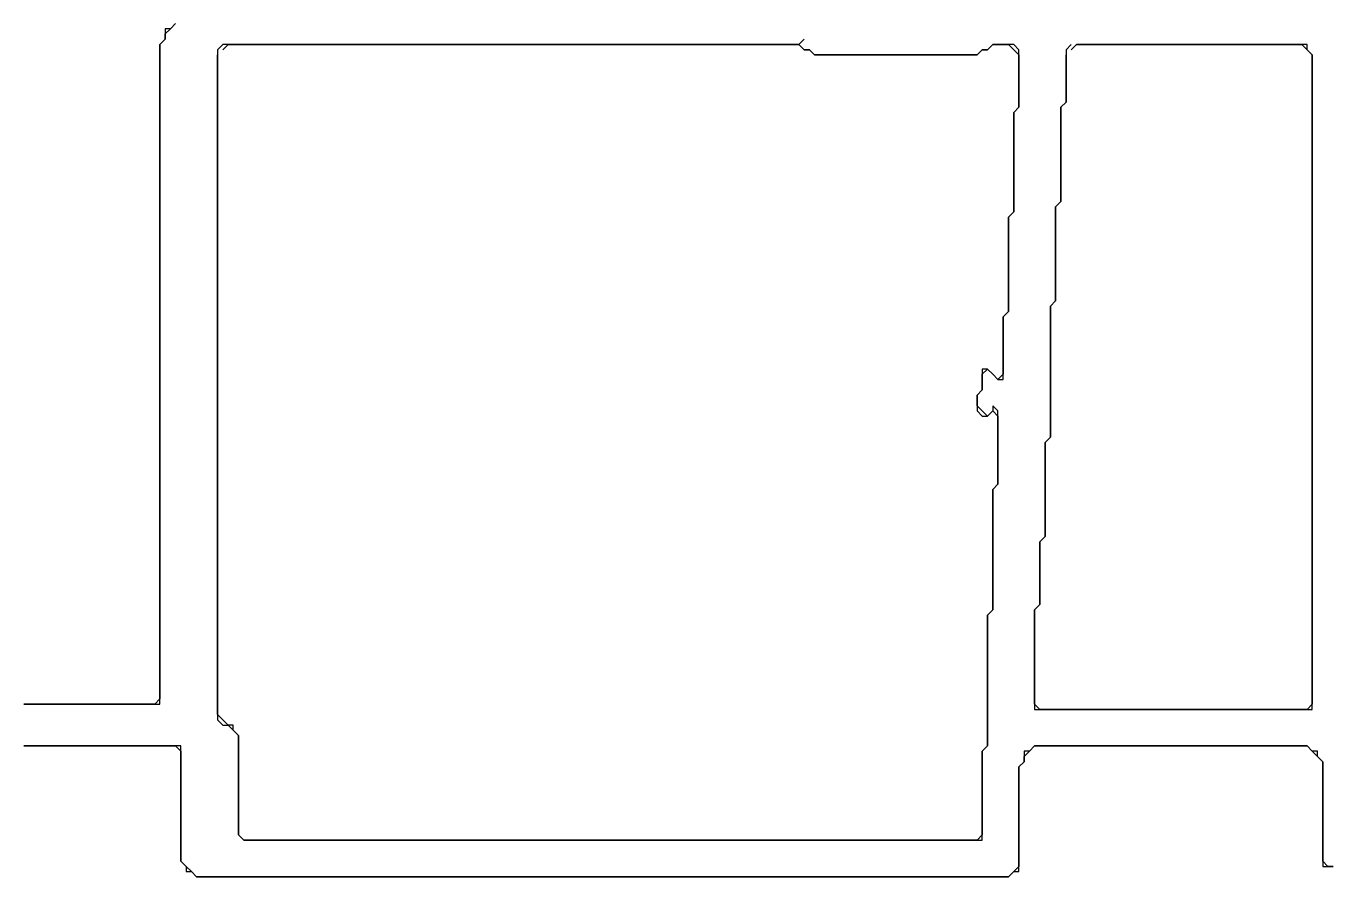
# Model space of a CAD drawing. Header units: metres. Extents: x 39 to 1548, y -1178 to -105.
# Drawn here: x 1075.5 to 1324.9, y -943 to -780.5 of the extents above; entities that cross this region are included whole.
import ezdxf

# ---------------------------------------------------------------- set-up
doc = ezdxf.new("R2010")
doc.units = ezdxf.units.M

msp = doc.modelspace()

# ---------------------------------------------------------------- linework, layer by layer
for points in [[(1104, -780), (1103, -781), (1102, -781), (1102, -782), (1102, -783), (1101, -784), (1101, -785), (1101, -786), (1101, -787), (1101, -788), (1101, -789), (1101, -790), (1101, -791), (1101, -792), (1101, -793), (1101, -794), (1101, -795), (1101, -796), (1101, -797), (1101, -798), (1101, -799), (1101, -800), (1101, -801), (1101, -802), (1101, -803), (1101, -804), (1101, -805), (1101, -806), (1101, -807), (1101, -808), (1101, -809), (1101, -810), (1101, -811), (1101, -812), (1101, -813), (1101, -814), (1101, -815), (1101, -816), (1101, -817), (1101, -818), (1101, -819), (1101, -820), (1101, -821), (1101, -822), (1101, -823), (1101, -824), (1101, -825), (1101, -826), (1101, -827), (1101, -828), (1101, -829), (1101, -830), (1101, -831), (1101, -832), (1101, -833), (1101, -834), (1101, -835), (1101, -836), (1101, -837), (1101, -838), (1101, -839), (1101, -840), (1101, -841), (1101, -842), (1101, -843), (1101, -844), (1101, -845), (1101, -846), (1101, -847), (1101, -848), (1101, -849), (1101, -850), (1101, -851), (1101, -852), (1101, -853), (1101, -854), (1101, -855), (1101, -856), (1101, -857), (1101, -858), (1101, -859), (1101, -860), (1101, -861), (1101, -862), (1101, -863), (1101, -864), (1101, -865), (1101, -866), (1101, -867), (1101, -868), (1101, -869), (1101, -870), (1101, -871), (1101, -872), (1101, -873), (1101, -874), (1101, -875), (1101, -876), (1101, -877), (1101, -878), (1101, -879), (1101, -880), (1101, -881), (1101, -882), (1101, -883), (1101, -884), (1101, -885), (1101, -886), (1101, -887), (1101, -888), (1101, -889), (1101, -890), (1101, -891), (1101, -892), (1101, -893), (1101, -894), (1101, -895), (1101, -896), (1101, -897), (1101, -898), (1101, -899), (1101, -900), (1101, -901), (1101, -902), (1101, -903), (1101, -904), (1101, -905), (1101, -906), (1101, -907), (1101, -908), (1101, -909), (1100, -910), (1099, -910), (1098, -910), (1097, -910), (1096, -910), (1095, -910), (1094, -910), (1093, -910), (1092, -910), (1091, -910), (1090, -910), (1089, -910), (1088, -910), (1087, -910), (1086, -910), (1085, -910), (1084, -910), (1083, -910), (1082, -910), (1081, -910), (1080, -910), (1079, -910), (1078, -910), (1077, -910), (1076, -910), (1075, -910)], [(1075, -910), (1076, -910), (1077, -910), (1078, -910), (1079, -910), (1080, -910), (1081, -910), (1082, -910), (1083, -910), (1084, -910), (1085, -910), (1086, -910), (1087, -910), (1088, -910), (1089, -910), (1090, -910), (1091, -910), (1092, -910), (1093, -910), (1094, -910), (1095, -910), (1096, -910), (1097, -910), (1098, -910), (1099, -910), (1100, -910), (1101, -910), (1101, -909), (1101, -908), (1101, -907), (1101, -906), (1101, -905), (1101, -904), (1101, -903), (1101, -902), (1101, -901), (1101, -900), (1101, -899), (1101, -898), (1101, -897), (1101, -896), (1101, -895), (1101, -894), (1101, -893), (1101, -892), (1101, -891), (1101, -890), (1101, -889), (1101, -888), (1101, -887), (1101, -886), (1101, -885), (1101, -884), (1101, -883), (1101, -882), (1101, -881), (1101, -880), (1101, -879), (1101, -878), (1101, -877), (1101, -876), (1101, -875), (1101, -874), (1101, -873), (1101, -872), (1101, -871), (1101, -870), (1101, -869), (1101, -868), (1101, -867), (1101, -866), (1101, -865), (1101, -864), (1101, -863), (1101, -862), (1101, -861), (1101, -860), (1101, -859), (1101, -858), (1101, -857), (1101, -856), (1101, -855), (1101, -854), (1101, -853), (1101, -852), (1101, -851), (1101, -850), (1101, -849), (1101, -848), (1101, -847), (1101, -846), (1101, -845), (1101, -844), (1101, -843), (1101, -842), (1101, -841), (1101, -840), (1101, -839), (1101, -838), (1101, -837), (1101, -836), (1101, -835), (1101, -834), (1101, -833), (1101, -832), (1101, -831), (1101, -830), (1101, -829), (1101, -828), (1101, -827), (1101, -826), (1101, -825), (1101, -824), (1101, -823), (1101, -822), (1101, -821), (1101, -820), (1101, -819), (1101, -818), (1101, -817), (1101, -816), (1101, -815), (1101, -814), (1101, -813), (1101, -812), (1101, -811), (1101, -810), (1101, -809), (1101, -808), (1101, -807), (1101, -806), (1101, -805), (1101, -804), (1101, -803), (1101, -802), (1101, -801), (1101, -800), (1101, -799), (1101, -798), (1101, -797), (1101, -796), (1101, -795), (1101, -794), (1101, -793), (1101, -792), (1101, -791), (1101, -790), (1101, -789), (1101, -788), (1101, -787), (1101, -786), (1101, -785), (1101, -784), (1102, -783), (1102, -782), (1103, -781), (1104, -780)], [(1224, -783), (1223, -784), (1222, -784), (1221, -784), (1220, -784), (1219, -784), (1218, -784), (1217, -784), (1216, -784), (1215, -784), (1214, -784), (1213, -784), (1212, -784), (1211, -784), (1210, -784), (1209, -784), (1208, -784), (1207, -784), (1206, -784), (1205, -784), (1204, -784), (1203, -784), (1202, -784), (1201, -784), (1200, -784), (1199, -784), (1198, -784), (1197, -784), (1196, -784), (1195, -784), (1194, -784), (1193, -784), (1192, -784), (1191, -784), (1190, -784), (1189, -784), (1188, -784), (1187, -784), (1186, -784), (1185, -784), (1184, -784), (1183, -784), (1182, -784), (1181, -784), (1180, -784), (1179, -784), (1178, -784), (1177, -784), (1176, -784), (1175, -784), (1174, -784), (1173, -784), (1172, -784), (1171, -784), (1170, -784), (1169, -784), (1168, -784), (1167, -784), (1166, -784), (1165, -784), (1164, -784), (1163, -784), (1162, -784), (1161, -784), (1160, -784), (1159, -784), (1158, -784), (1157, -784), (1156, -784), (1155, -784), (1154, -784), (1153, -784), (1152, -784), (1151, -784), (1150, -784), (1149, -784), (1148, -784), (1147, -784), (1146, -784), (1145, -784), (1144, -784), (1143, -784), (1142, -784), (1141, -784), (1140, -784), (1139, -784), (1138, -784), (1137, -784), (1136, -784), (1135, -784), (1134, -784), (1133, -784), (1132, -784), (1131, -784), (1130, -784), (1129, -784), (1128, -784), (1127, -784), (1126, -784), (1125, -784), (1124, -784), (1123, -784), (1122, -784), (1121, -784), (1120, -784), (1119, -784), (1118, -784), (1117, -784), (1116, -784), (1115, -784), (1114, -784), (1113, -784), (1112, -785), (1112, -786), (1112, -787), (1112, -788), (1112, -789), (1112, -790), (1112, -791), (1112, -792), (1112, -793), (1112, -794), (1112, -795), (1112, -796), (1112, -797), (1112, -798), (1112, -799), (1112, -800), (1112, -801), (1112, -802), (1112, -803), (1112, -804), (1112, -805), (1112, -806), (1112, -807), (1112, -808), (1112, -809), (1112, -810), (1112, -811), (1112, -812), (1112, -813), (1112, -814), (1112, -815), (1112, -816), (1112, -817), (1112, -818), (1112, -819), (1112, -820), (1112, -821), (1112, -822), (1112, -823), (1112, -824), (1112, -825), (1112, -826), (1112, -827), (1112, -828), (1112, -829), (1112, -830), (1112, -831), (1112, -832), (1112, -833), (1112, -834), (1112, -835), (1112, -836), (1112, -837), (1112, -838), (1112, -839), (1112, -840), (1112, -841), (1112, -842), (1112, -843), (1112, -844), (1112, -845), (1112, -846), (1112, -847), (1112, -848), (1112, -849), (1112, -850), (1112, -851), (1112, -852), (1112, -853), (1112, -854), (1112, -855), (1112, -856), (1112, -857), (1112, -858), (1112, -859), (1112, -860), (1112, -861), (1112, -862), (1112, -863), (1112, -864), (1112, -865), (1112, -866), (1112, -867), (1112, -868), (1112, -869), (1112, -870), (1112, -871), (1112, -872), (1112, -873), (1112, -874), (1112, -875), (1112, -876), (1112, -877), (1112, -878), (1112, -879), (1112, -880), (1112, -881), (1112, -882), (1112, -883), (1112, -884), (1112, -885), (1112, -886), (1112, -887), (1112, -888), (1112, -889), (1112, -890), (1112, -891), (1112, -892), (1112, -893), (1112, -894), (1112, -895), (1112, -896), (1112, -897), (1112, -898), (1112, -899), (1112, -900), (1112, -901), (1112, -902), (1112, -903), (1112, -904), (1112, -905), (1112, -906), (1112, -907), (1112, -908), (1112, -909), (1112, -910), (1112, -911), (1112, -912), (1112, -913), (1113, -914), (1114, -914), (1115, -915), (1116, -916), (1116, -917), (1116, -918), (1116, -919), (1116, -920), (1116, -921), (1116, -922), (1116, -923), (1116, -924), (1116, -925), (1116, -926), (1116, -927), (1116, -928), (1116, -929), (1116, -930), (1116, -931), (1116, -932), (1116, -933), (1116, -934), (1116, -935), (1117, -936), (1118, -936), (1119, -936), (1120, -936), (1121, -936), (1122, -936), (1123, -936), (1124, -936), (1125, -936), (1126, -936), (1127, -936), (1128, -936), (1129, -936), (1130, -936), (1131, -936), (1132, -936), (1133, -936), (1134, -936), (1135, -936), (1136, -936), (1137, -936), (1138, -936), (1139, -936), (1140, -936), (1141, -936), (1142, -936), (1143, -936), (1144, -936), (1145, -936), (1146, -936), (1147, -936), (1148, -936), (1149, -936), (1150, -936), (1151, -936), (1152, -936), (1153, -936), (1154, -936), (1155, -936), (1156, -936), (1157, -936), (1158, -936), (1159, -936), (1160, -936), (1161, -936), (1162, -936), (1163, -936), (1164, -936), (1165, -936), (1166, -936), (1167, -936), (1168, -936), (1169, -936), (1170, -936), (1171, -936), (1172, -936), (1173, -936), (1174, -936), (1175, -936), (1176, -936), (1177, -936), (1178, -936), (1179, -936), (1180, -936), (1181, -936), (1182, -936), (1183, -936), (1184, -936), (1185, -936), (1186, -936), (1187, -936), (1188, -936), (1189, -936), (1190, -936), (1191, -936), (1192, -936), (1193, -936), (1194, -936), (1195, -936), (1196, -936), (1197, -936), (1198, -936), (1199, -936), (1200, -936), (1201, -936), (1202, -936), (1203, -936), (1204, -936), (1205, -936), (1206, -936), (1207, -936), (1208, -936), (1209, -936), (1210, -936), (1211, -936), (1212, -936), (1213, -936), (1214, -936), (1215, -936), (1216, -936), (1217, -936), (1218, -936), (1219, -936), (1220, -936), (1221, -936), (1222, -936), (1223, -936), (1224, -936), (1225, -936), (1226, -936), (1227, -936), (1228, -936), (1229, -936), (1230, -936), (1231, -936), (1232, -936), (1233, -936), (1234, -936), (1235, -936), (1236, -936), (1237, -936), (1238, -936), (1239, -936), (1240, -936), (1241, -936), (1242, -936), (1243, -936), (1244, -936), (1245, -936), (1246, -936), (1247, -936), (1248, -936), (1249, -936), (1250, -936), (1251, -936), (1252, -936), (1253, -936), (1254, -936), (1255, -936), (1256, -936), (1257, -936), (1258, -936), (1258, -935), (1258, -934), (1258, -933), (1258, -932), (1258, -931), (1258, -930), (1258, -929), (1258, -928), (1258, -927), (1258, -926), (1258, -925), (1258, -924), (1258, -923), (1258, -922), (1258, -921), (1258, -920), (1258, -919), (1259, -918), (1259, -917), (1259, -916), (1259, -915), (1259, -914), (1259, -913), (1259, -912), (1259, -911), (1259, -910), (1259, -909), (1259, -908), (1259, -907), (1259, -906), (1259, -905), (1259, -904), (1259, -903), (1259, -902), (1259, -901), (1259, -900), (1259, -899), (1259, -898), (1259, -897), (1259, -896), (1259, -895), (1259, -894), (1259, -893), (1260, -892), (1260, -891), (1260, -890), (1260, -889), (1260, -888), (1260, -887), (1260, -886), (1260, -885), (1260, -884), (1260, -883), (1260, -882), (1260, -881), (1260, -880), (1260, -879), (1260, -878), (1260, -877), (1260, -876), (1260, -875), (1260, -874), (1260, -873), (1260, -872), (1260, -871), (1260, -870), (1260, -869), (1261, -868), (1261, -867), (1261, -866), (1261, -865), (1261, -864), (1261, -863), (1261, -862), (1261, -861), (1261, -860), (1261, -859), (1261, -858), (1261, -857), (1261, -856), (1261, -855), (1261, -854), (1260, -853), (1260, -854), (1259, -855), (1258, -854), (1257, -853), (1257, -852), (1257, -851), (1258, -850), (1258, -849), (1258, -848), (1258, -847), (1259, -846), (1260, -847), (1261, -848), (1262, -848), (1262, -847), (1262, -846), (1262, -845), (1262, -844), (1262, -843), (1262, -842), (1262, -841), (1262, -840), (1262, -839), (1262, -838), (1262, -837), (1262, -836), (1263, -835), (1263, -834), (1263, -833), (1263, -832), (1263, -831), (1263, -830), (1263, -829), (1263, -828), (1263, -827), (1263, -826), (1263, -825), (1263, -824), (1263, -823), (1263, -822), (1263, -821), (1263, -820), (1263, -819), (1263, -818), (1263, -817), (1264, -816), (1264, -815), (1264, -814), (1264, -813), (1264, -812), (1264, -811), (1264, -810), (1264, -809), (1264, -808), (1264, -807), (1264, -806), (1264, -805), (1264, -804), (1264, -803), (1264, -802), (1264, -801), (1264, -800), (1264, -799), (1264, -798), (1264, -797), (1265, -796), (1265, -795), (1265, -794), (1265, -793), (1265, -792), (1265, -791), (1265, -790), (1265, -789), (1265, -788), (1265, -787), (1265, -786), (1265, -785), (1264, -784), (1263, -784), (1262, -784), (1261, -784), (1260, -784), (1259, -785), (1258, -785), (1257, -786), (1256, -786), (1255, -786), (1254, -786), (1253, -786), (1252, -786), (1251, -786), (1250, -786), (1249, -786), (1248, -786), (1247, -786), (1246, -786), (1245, -786), (1244, -786), (1243, -786), (1242, -786), (1241, -786), (1240, -786), (1239, -786), (1238, -786), (1237, -786), (1236, -786), (1235, -786), (1234, -786), (1233, -786), (1232, -786), (1231, -786), (1230, -786), (1229, -786), (1228, -786), (1227, -786), (1226, -786), (1225, -785), (1224, -785), (1223, -784)], [(1113, -785), (1114, -784), (1115, -784), (1116, -784), (1117, -784), (1118, -784), (1119, -784), (1120, -784), (1121, -784), (1122, -784), (1123, -784), (1124, -784), (1125, -784), (1126, -784), (1127, -784), (1128, -784), (1129, -784), (1130, -784), (1131, -784), (1132, -784), (1133, -784), (1134, -784), (1135, -784), (1136, -784), (1137, -784), (1138, -784), (1139, -784), (1140, -784), (1141, -784), (1142, -784), (1143, -784), (1144, -784), (1145, -784), (1146, -784), (1147, -784), (1148, -784), (1149, -784), (1150, -784), (1151, -784), (1152, -784), (1153, -784), (1154, -784), (1155, -784), (1156, -784), (1157, -784), (1158, -784), (1159, -784), (1160, -784), (1161, -784), (1162, -784), (1163, -784), (1164, -784), (1165, -784), (1166, -784), (1167, -784), (1168, -784), (1169, -784), (1170, -784), (1171, -784), (1172, -784), (1173, -784), (1174, -784), (1175, -784), (1176, -784), (1177, -784), (1178, -784), (1179, -784), (1180, -784), (1181, -784), (1182, -784), (1183, -784), (1184, -784), (1185, -784), (1186, -784), (1187, -784), (1188, -784), (1189, -784), (1190, -784), (1191, -784), (1192, -784), (1193, -784), (1194, -784), (1195, -784), (1196, -784), (1197, -784), (1198, -784), (1199, -784), (1200, -784), (1201, -784), (1202, -784), (1203, -784), (1204, -784), (1205, -784), (1206, -784), (1207, -784), (1208, -784), (1209, -784), (1210, -784), (1211, -784), (1212, -784), (1213, -784), (1214, -784), (1215, -784), (1216, -784), (1217, -784), (1218, -784), (1219, -784), (1220, -784), (1221, -784), (1222, -784), (1223, -784), (1224, -785), (1225, -785), (1226, -786), (1227, -786), (1228, -786), (1229, -786), (1230, -786), (1231, -786), (1232, -786), (1233, -786), (1234, -786), (1235, -786), (1236, -786), (1237, -786), (1238, -786), (1239, -786), (1240, -786), (1241, -786), (1242, -786), (1243, -786), (1244, -786), (1245, -786), (1246, -786), (1247, -786), (1248, -786), (1249, -786), (1250, -786), (1251, -786), (1252, -786), (1253, -786), (1254, -786), (1255, -786), (1256, -786), (1257, -786), (1258, -785), (1259, -785), (1260, -784), (1261, -784), (1262, -784), (1263, -784), (1264, -785), (1265, -786), (1265, -787), (1265, -788), (1265, -789), (1265, -790), (1265, -791), (1265, -792), (1265, -793), (1265, -794), (1265, -795), (1265, -796), (1264, -797), (1264, -798), (1264, -799), (1264, -800), (1264, -801), (1264, -802), (1264, -803), (1264, -804), (1264, -805), (1264, -806), (1264, -807), (1264, -808), (1264, -809), (1264, -810), (1264, -811), (1264, -812), (1264, -813), (1264, -814), (1264, -815), (1264, -816), (1263, -817), (1263, -818), (1263, -819), (1263, -820), (1263, -821), (1263, -822), (1263, -823), (1263, -824), (1263, -825), (1263, -826), (1263, -827), (1263, -828), (1263, -829), (1263, -830), (1263, -831), (1263, -832), (1263, -833), (1263, -834), (1263, -835), (1262, -836), (1262, -837), (1262, -838), (1262, -839), (1262, -840), (1262, -841), (1262, -842), (1262, -843), (1262, -844), (1262, -845), (1262, -846), (1262, -847), (1261, -848), (1260, -847), (1259, -846), (1258, -846), (1258, -847), (1258, -848), (1258, -849), (1258, -850), (1257, -851), (1257, -852), (1257, -853), (1257, -854), (1258, -855), (1259, -855), (1260, -854), (1261, -855), (1261, -856), (1261, -857), (1261, -858), (1261, -859), (1261, -860), (1261, -861), (1261, -862), (1261, -863), (1261, -864), (1261, -865), (1261, -866), (1261, -867), (1261, -868), (1260, -869), (1260, -870), (1260, -871), (1260, -872), (1260, -873), (1260, -874), (1260, -875), (1260, -876), (1260, -877), (1260, -878), (1260, -879), (1260, -880), (1260, -881), (1260, -882), (1260, -883), (1260, -884), (1260, -885), (1260, -886), (1260, -887), (1260, -888), (1260, -889), (1260, -890), (1260, -891), (1260, -892), (1259, -893), (1259, -894), (1259, -895), (1259, -896), (1259, -897), (1259, -898), (1259, -899), (1259, -900), (1259, -901), (1259, -902), (1259, -903), (1259, -904), (1259, -905), (1259, -906), (1259, -907), (1259, -908), (1259, -909), (1259, -910), (1259, -911), (1259, -912), (1259, -913), (1259, -914), (1259, -915), (1259, -916), (1259, -917), (1259, -918), (1258, -919), (1258, -920), (1258, -921), (1258, -922), (1258, -923), (1258, -924), (1258, -925), (1258, -926), (1258, -927), (1258, -928), (1258, -929), (1258, -930), (1258, -931), (1258, -932), (1258, -933), (1258, -934), (1258, -935), (1257, -936), (1256, -936), (1255, -936), (1254, -936), (1253, -936), (1252, -936), (1251, -936), (1250, -936), (1249, -936), (1248, -936), (1247, -936), (1246, -936), (1245, -936), (1244, -936), (1243, -936), (1242, -936), (1241, -936), (1240, -936), (1239, -936), (1238, -936), (1237, -936), (1236, -936), (1235, -936), (1234, -936), (1233, -936), (1232, -936), (1231, -936), (1230, -936), (1229, -936), (1228, -936), (1227, -936), (1226, -936), (1225, -936), (1224, -936), (1223, -936), (1222, -936), (1221, -936), (1220, -936), (1219, -936), (1218, -936), (1217, -936), (1216, -936), (1215, -936), (1214, -936), (1213, -936), (1212, -936), (1211, -936), (1210, -936), (1209, -936), (1208, -936), (1207, -936), (1206, -936), (1205, -936), (1204, -936), (1203, -936), (1202, -936), (1201, -936), (1200, -936), (1199, -936), (1198, -936), (1197, -936), (1196, -936), (1195, -936), (1194, -936), (1193, -936), (1192, -936), (1191, -936), (1190, -936), (1189, -936), (1188, -936), (1187, -936), (1186, -936), (1185, -936), (1184, -936), (1183, -936), (1182, -936), (1181, -936), (1180, -936), (1179, -936), (1178, -936), (1177, -936), (1176, -936), (1175, -936), (1174, -936), (1173, -936), (1172, -936), (1171, -936), (1170, -936), (1169, -936), (1168, -936), (1167, -936), (1166, -936), (1165, -936), (1164, -936), (1163, -936), (1162, -936), (1161, -936), (1160, -936), (1159, -936), (1158, -936), (1157, -936), (1156, -936), (1155, -936), (1154, -936), (1153, -936), (1152, -936), (1151, -936), (1150, -936), (1149, -936), (1148, -936), (1147, -936), (1146, -936), (1145, -936), (1144, -936), (1143, -936), (1142, -936), (1141, -936), (1140, -936), (1139, -936), (1138, -936), (1137, -936), (1136, -936), (1135, -936), (1134, -936), (1133, -936), (1132, -936), (1131, -936), (1130, -936), (1129, -936), (1128, -936), (1127, -936), (1126, -936), (1125, -936), (1124, -936), (1123, -936), (1122, -936), (1121, -936), (1120, -936), (1119, -936), (1118, -936), (1117, -936), (1116, -935), (1116, -934), (1116, -933), (1116, -932), (1116, -931), (1116, -930), (1116, -929), (1116, -928), (1116, -927), (1116, -926), (1116, -925), (1116, -924), (1116, -923), (1116, -922), (1116, -921), (1116, -920), (1116, -919), (1116, -918), (1116, -917), (1116, -916), (1115, -915), (1115, -914), (1114, -914), (1113, -913), (1112, -912), (1112, -911), (1112, -910), (1112, -909), (1112, -908), (1112, -907), (1112, -906), (1112, -905), (1112, -904), (1112, -903), (1112, -902), (1112, -901), (1112, -900), (1112, -899), (1112, -898), (1112, -897), (1112, -896), (1112, -895), (1112, -894), (1112, -893), (1112, -892), (1112, -891), (1112, -890), (1112, -889), (1112, -888), (1112, -887), (1112, -886), (1112, -885), (1112, -884), (1112, -883), (1112, -882), (1112, -881), (1112, -880), (1112, -879), (1112, -878), (1112, -877), (1112, -876), (1112, -875), (1112, -874), (1112, -873), (1112, -872), (1112, -871), (1112, -870), (1112, -869), (1112, -868), (1112, -867), (1112, -866), (1112, -865), (1112, -864), (1112, -863), (1112, -862), (1112, -861), (1112, -860), (1112, -859), (1112, -858), (1112, -857), (1112, -856), (1112, -855), (1112, -854), (1112, -853), (1112, -852), (1112, -851), (1112, -850), (1112, -849), (1112, -848), (1112, -847), (1112, -846), (1112, -845), (1112, -844), (1112, -843), (1112, -842), (1112, -841), (1112, -840), (1112, -839), (1112, -838), (1112, -837), (1112, -836), (1112, -835), (1112, -834), (1112, -833), (1112, -832), (1112, -831), (1112, -830), (1112, -829), (1112, -828), (1112, -827), (1112, -826), (1112, -825), (1112, -824), (1112, -823), (1112, -822), (1112, -821), (1112, -820), (1112, -819), (1112, -818), (1112, -817), (1112, -816), (1112, -815), (1112, -814), (1112, -813), (1112, -812), (1112, -811), (1112, -810), (1112, -809), (1112, -808), (1112, -807), (1112, -806), (1112, -805), (1112, -804), (1112, -803), (1112, -802), (1112, -801), (1112, -800), (1112, -799), (1112, -798), (1112, -797), (1112, -796), (1112, -795), (1112, -794), (1112, -793), (1112, -792), (1112, -791), (1112, -790), (1112, -789), (1112, -788), (1112, -787), (1112, -786)], [(1275, -785), (1276, -784), (1277, -784), (1278, -784), (1279, -784), (1280, -784), (1281, -784), (1282, -784), (1283, -784), (1284, -784), (1285, -784), (1286, -784), (1287, -784), (1288, -784), (1289, -784), (1290, -784), (1291, -784), (1292, -784), (1293, -784), (1294, -784), (1295, -784), (1296, -784), (1297, -784), (1298, -784), (1299, -784), (1300, -784), (1301, -784), (1302, -784), (1303, -784), (1304, -784), (1305, -784), (1306, -784), (1307, -784), (1308, -784), (1309, -784), (1310, -784), (1311, -784), (1312, -784), (1313, -784), (1314, -784), (1315, -784), (1316, -784), (1317, -784), (1318, -784), (1319, -784), (1320, -785), (1321, -786), (1321, -787), (1321, -788), (1321, -789), (1321, -790), (1321, -791), (1321, -792), (1321, -793), (1321, -794), (1321, -795), (1321, -796), (1321, -797), (1321, -798), (1321, -799), (1321, -800), (1321, -801), (1321, -802), (1321, -803), (1321, -804), (1321, -805), (1321, -806), (1321, -807), (1321, -808), (1321, -809), (1321, -810), (1321, -811), (1321, -812), (1321, -813), (1321, -814), (1321, -815), (1321, -816), (1321, -817), (1321, -818), (1321, -819), (1321, -820), (1321, -821), (1321, -822), (1321, -823), (1321, -824), (1321, -825), (1321, -826), (1321, -827), (1321, -828), (1321, -829), (1321, -830), (1321, -831), (1321, -832), (1321, -833), (1321, -834), (1321, -835), (1321, -836), (1321, -837), (1321, -838), (1321, -839), (1321, -840), (1321, -841), (1321, -842), (1321, -843), (1321, -844), (1321, -845), (1321, -846), (1321, -847), (1321, -848), (1321, -849), (1321, -850), (1321, -851), (1321, -852), (1321, -853), (1321, -854), (1321, -855), (1321, -856), (1321, -857), (1321, -858), (1321, -859), (1321, -860), (1321, -861), (1321, -862), (1321, -863), (1321, -864), (1321, -865), (1321, -866), (1321, -867), (1321, -868), (1321, -869), (1321, -870), (1321, -871), (1321, -872), (1321, -873), (1321, -874), (1321, -875), (1321, -876), (1321, -877), (1321, -878), (1321, -879), (1321, -880), (1321, -881), (1321, -882), (1321, -883), (1321, -884), (1321, -885), (1321, -886), (1321, -887), (1321, -888), (1321, -889), (1321, -890), (1321, -891), (1321, -892), (1321, -893), (1321, -894), (1321, -895), (1321, -896), (1321, -897), (1321, -898), (1321, -899), (1321, -900), (1321, -901), (1321, -902), (1321, -903), (1321, -904), (1321, -905), (1321, -906), (1321, -907), (1321, -908), (1321, -909), (1321, -910), (1320, -911), (1319, -911), (1318, -911), (1317, -911), (1316, -911), (1315, -911), (1314, -911), (1313, -911), (1312, -911), (1311, -911), (1310, -911), (1309, -911), (1308, -911), (1307, -911), (1306, -911), (1305, -911), (1304, -911), (1303, -911), (1302, -911), (1301, -911), (1300, -911), (1299, -911), (1298, -911), (1297, -911), (1296, -911), (1295, -911), (1294, -911), (1293, -911), (1292, -911), (1291, -911), (1290, -911), (1289, -911), (1288, -911), (1287, -911), (1286, -911), (1285, -911), (1284, -911), (1283, -911), (1282, -911), (1281, -911), (1280, -911), (1279, -911), (1278, -911), (1277, -911), (1276, -911), (1275, -911), (1274, -911), (1273, -911), (1272, -911), (1271, -911), (1270, -911), (1269, -911), (1268, -910), (1268, -909), (1268, -908), (1268, -907), (1268, -906), (1268, -905), (1268, -904), (1268, -903), (1268, -902), (1268, -901), (1268, -900), (1268, -899), (1268, -898), (1268, -897), (1268, -896), (1268, -895), (1268, -894), (1268, -893), (1268, -892), (1269, -891), (1269, -890), (1269, -889), (1269, -888), (1269, -887), (1269, -886), (1269, -885), (1269, -884), (1269, -883), (1269, -882), (1269, -881), (1269, -880), (1269, -879), (1270, -878), (1270, -877), (1270, -876), (1270, -875), (1270, -874), (1270, -873), (1270, -872), (1270, -871), (1270, -870), (1270, -869), (1270, -868), (1270, -867), (1270, -866), (1270, -865), (1270, -864), (1270, -863), (1270, -862), (1270, -861), (1270, -860), (1271, -859), (1271, -858), (1271, -857), (1271, -856), (1271, -855), (1271, -854), (1271, -853), (1271, -852), (1271, -851), (1271, -850), (1271, -849), (1271, -848), (1271, -847), (1271, -846), (1271, -845), (1271, -844), (1271, -843), (1271, -842), (1271, -841), (1271, -840), (1271, -839), (1271, -838), (1271, -837), (1271, -836), (1271, -835), (1271, -834), (1272, -833), (1272, -832), (1272, -831), (1272, -830), (1272, -829), (1272, -828), (1272, -827), (1272, -826), (1272, -825), (1272, -824), (1272, -823), (1272, -822), (1272, -821), (1272, -820), (1272, -819), (1272, -818), (1272, -817), (1272, -816), (1272, -815), (1273, -814), (1273, -813), (1273, -812), (1273, -811), (1273, -810), (1273, -809), (1273, -808), (1273, -807), (1273, -806), (1273, -805), (1273, -804), (1273, -803), (1273, -802), (1273, -801), (1273, -800), (1273, -799), (1273, -798), (1273, -797), (1273, -796), (1274, -795), (1274, -794), (1274, -793), (1274, -792), (1274, -791), (1274, -790), (1274, -789), (1274, -788), (1274, -787), (1274, -786)], [(1275, -784), (1274, -785), (1274, -786), (1274, -787), (1274, -788), (1274, -789), (1274, -790), (1274, -791), (1274, -792), (1274, -793), (1274, -794), (1274, -795), (1273, -796), (1273, -797), (1273, -798), (1273, -799), (1273, -800), (1273, -801), (1273, -802), (1273, -803), (1273, -804), (1273, -805), (1273, -806), (1273, -807), (1273, -808), (1273, -809), (1273, -810), (1273, -811), (1273, -812), (1273, -813), (1273, -814), (1272, -815), (1272, -816), (1272, -817), (1272, -818), (1272, -819), (1272, -820), (1272, -821), (1272, -822), (1272, -823), (1272, -824), (1272, -825), (1272, -826), (1272, -827), (1272, -828), (1272, -829), (1272, -830), (1272, -831), (1272, -832), (1272, -833), (1271, -834), (1271, -835), (1271, -836), (1271, -837), (1271, -838), (1271, -839), (1271, -840), (1271, -841), (1271, -842), (1271, -843), (1271, -844), (1271, -845), (1271, -846), (1271, -847), (1271, -848), (1271, -849), (1271, -850), (1271, -851), (1271, -852), (1271, -853), (1271, -854), (1271, -855), (1271, -856), (1271, -857), (1271, -858), (1271, -859), (1270, -860), (1270, -861), (1270, -862), (1270, -863), (1270, -864), (1270, -865), (1270, -866), (1270, -867), (1270, -868), (1270, -869), (1270, -870), (1270, -871), (1270, -872), (1270, -873), (1270, -874), (1270, -875), (1270, -876), (1270, -877), (1270, -878), (1269, -879), (1269, -880), (1269, -881), (1269, -882), (1269, -883), (1269, -884), (1269, -885), (1269, -886), (1269, -887), (1269, -888), (1269, -889), (1269, -890), (1269, -891), (1268, -892), (1268, -893), (1268, -894), (1268, -895), (1268, -896), (1268, -897), (1268, -898), (1268, -899), (1268, -900), (1268, -901), (1268, -902), (1268, -903), (1268, -904), (1268, -905), (1268, -906), (1268, -907), (1268, -908), (1268, -909), (1268, -910), (1268, -911), (1269, -911), (1270, -911), (1271, -911), (1272, -911), (1273, -911), (1274, -911), (1275, -911), (1276, -911), (1277, -911), (1278, -911), (1279, -911), (1280, -911), (1281, -911), (1282, -911), (1283, -911), (1284, -911), (1285, -911), (1286, -911), (1287, -911), (1288, -911), (1289, -911), (1290, -911), (1291, -911), (1292, -911), (1293, -911), (1294, -911), (1295, -911), (1296, -911), (1297, -911), (1298, -911), (1299, -911), (1300, -911), (1301, -911), (1302, -911), (1303, -911), (1304, -911), (1305, -911), (1306, -911), (1307, -911), (1308, -911), (1309, -911), (1310, -911), (1311, -911), (1312, -911), (1313, -911), (1314, -911), (1315, -911), (1316, -911), (1317, -911), (1318, -911), (1319, -911), (1320, -911), (1321, -911), (1321, -910), (1321, -909), (1321, -908), (1321, -907), (1321, -906), (1321, -905), (1321, -904), (1321, -903), (1321, -902), (1321, -901), (1321, -900), (1321, -899), (1321, -898), (1321, -897), (1321, -896), (1321, -895), (1321, -894), (1321, -893), (1321, -892), (1321, -891), (1321, -890), (1321, -889), (1321, -888), (1321, -887), (1321, -886), (1321, -885), (1321, -884), (1321, -883), (1321, -882), (1321, -881), (1321, -880), (1321, -879), (1321, -878), (1321, -877), (1321, -876), (1321, -875), (1321, -874), (1321, -873), (1321, -872), (1321, -871), (1321, -870), (1321, -869), (1321, -868), (1321, -867), (1321, -866), (1321, -865), (1321, -864), (1321, -863), (1321, -862), (1321, -861), (1321, -860), (1321, -859), (1321, -858), (1321, -857), (1321, -856), (1321, -855), (1321, -854), (1321, -853), (1321, -852), (1321, -851), (1321, -850), (1321, -849), (1321, -848), (1321, -847), (1321, -846), (1321, -845), (1321, -844), (1321, -843), (1321, -842), (1321, -841), (1321, -840), (1321, -839), (1321, -838), (1321, -837), (1321, -836), (1321, -835), (1321, -834), (1321, -833), (1321, -832), (1321, -831), (1321, -830), (1321, -829), (1321, -828), (1321, -827), (1321, -826), (1321, -825), (1321, -824), (1321, -823), (1321, -822), (1321, -821), (1321, -820), (1321, -819), (1321, -818), (1321, -817), (1321, -816), (1321, -815), (1321, -814), (1321, -813), (1321, -812), (1321, -811), (1321, -810), (1321, -809), (1321, -808), (1321, -807), (1321, -806), (1321, -805), (1321, -804), (1321, -803), (1321, -802), (1321, -801), (1321, -800), (1321, -799), (1321, -798), (1321, -797), (1321, -796), (1321, -795), (1321, -794), (1321, -793), (1321, -792), (1321, -791), (1321, -790), (1321, -789), (1321, -788), (1321, -787), (1321, -786), (1320, -785), (1320, -784), (1319, -784), (1318, -784), (1317, -784), (1316, -784), (1315, -784), (1314, -784), (1313, -784), (1312, -784), (1311, -784), (1310, -784), (1309, -784), (1308, -784), (1307, -784), (1306, -784), (1305, -784), (1304, -784), (1303, -784), (1302, -784), (1301, -784), (1300, -784), (1299, -784), (1298, -784), (1297, -784), (1296, -784), (1295, -784), (1294, -784), (1293, -784), (1292, -784), (1291, -784), (1290, -784), (1289, -784), (1288, -784), (1287, -784), (1286, -784), (1285, -784), (1284, -784), (1283, -784), (1282, -784), (1281, -784), (1280, -784), (1279, -784), (1278, -784), (1277, -784), (1276, -784)], [(1325, -941), (1324, -941), (1323, -940), (1323, -939), (1323, -938), (1323, -937), (1323, -936), (1323, -935), (1323, -934), (1323, -933), (1323, -932), (1323, -931), (1323, -930), (1323, -929), (1323, -928), (1323, -927), (1323, -926), (1323, -925), (1323, -924), (1323, -923), (1323, -922), (1323, -921), (1322, -920), (1322, -919), (1321, -919), (1320, -918), (1319, -918), (1318, -918), (1317, -918), (1316, -918), (1315, -918), (1314, -918), (1313, -918), (1312, -918), (1311, -918), (1310, -918), (1309, -918), (1308, -918), (1307, -918), (1306, -918), (1305, -918), (1304, -918), (1303, -918), (1302, -918), (1301, -918), (1300, -918), (1299, -918), (1298, -918), (1297, -918), (1296, -918), (1295, -918), (1294, -918), (1293, -918), (1292, -918), (1291, -918), (1290, -918), (1289, -918), (1288, -918), (1287, -918), (1286, -918), (1285, -918), (1284, -918), (1283, -918), (1282, -918), (1281, -918), (1280, -918), (1279, -918), (1278, -918), (1277, -918), (1276, -918), (1275, -918), (1274, -918), (1273, -918), (1272, -918), (1271, -918), (1270, -918), (1269, -918), (1268, -918), (1267, -919), (1266, -919), (1266, -920), (1266, -921), (1265, -922), (1265, -923), (1265, -924), (1265, -925), (1265, -926), (1265, -927), (1265, -928), (1265, -929), (1265, -930), (1265, -931), (1265, -932), (1265, -933), (1265, -934), (1265, -935), (1265, -936), (1265, -937), (1265, -938), (1265, -939), (1265, -940), (1265, -941), (1264, -942), (1263, -943), (1262, -943), (1261, -943), (1260, -943), (1259, -943), (1258, -943), (1257, -943), (1256, -943), (1255, -943), (1254, -943), (1253, -943), (1252, -943), (1251, -943), (1250, -943), (1249, -943), (1248, -943), (1247, -943), (1246, -943), (1245, -943), (1244, -943), (1243, -943), (1242, -943), (1241, -943), (1240, -943), (1239, -943), (1238, -943), (1237, -943), (1236, -943), (1235, -943), (1234, -943), (1233, -943), (1232, -943), (1231, -943), (1230, -943), (1229, -943), (1228, -943), (1227, -943), (1226, -943), (1225, -943), (1224, -943), (1223, -943), (1222, -943), (1221, -943), (1220, -943), (1219, -943), (1218, -943), (1217, -943), (1216, -943), (1215, -943), (1214, -943), (1213, -943), (1212, -943), (1211, -943), (1210, -943), (1209, -943), (1208, -943), (1207, -943), (1206, -943), (1205, -943), (1204, -943), (1203, -943), (1202, -943), (1201, -943), (1200, -943), (1199, -943), (1198, -943), (1197, -943), (1196, -943), (1195, -943), (1194, -943), (1193, -943), (1192, -943), (1191, -943), (1190, -943), (1189, -943), (1188, -943), (1187, -943), (1186, -943), (1185, -943), (1184, -943), (1183, -943), (1182, -943), (1181, -943), (1180, -943), (1179, -943), (1178, -943), (1177, -943), (1176, -943), (1175, -943), (1174, -943), (1173, -943), (1172, -943), (1171, -943), (1170, -943), (1169, -943), (1168, -943), (1167, -943), (1166, -943), (1165, -943), (1164, -943), (1163, -943), (1162, -943), (1161, -943), (1160, -943), (1159, -943), (1158, -943), (1157, -943), (1156, -943), (1155, -943), (1154, -943), (1153, -943), (1152, -943), (1151, -943), (1150, -943), (1149, -943), (1148, -943), (1147, -943), (1146, -943), (1145, -943), (1144, -943), (1143, -943), (1142, -943), (1141, -943), (1140, -943), (1139, -943), (1138, -943), (1137, -943), (1136, -943), (1135, -943), (1134, -943), (1133, -943), (1132, -943), (1131, -943), (1130, -943), (1129, -943), (1128, -943), (1127, -943), (1126, -943), (1125, -943), (1124, -943), (1123, -943), (1122, -943), (1121, -943), (1120, -943), (1119, -943), (1118, -943), (1117, -943), (1116, -943), (1115, -943), (1114, -943), (1113, -943), (1112, -943), (1111, -943), (1110, -943), (1109, -943), (1108, -943), (1107, -942), (1106, -941), (1105, -940), (1105, -939), (1105, -938), (1105, -937), (1105, -936), (1105, -935), (1105, -934), (1105, -933), (1105, -932), (1105, -931), (1105, -930), (1105, -929), (1105, -928), (1105, -927), (1105, -926), (1105, -925), (1105, -924), (1105, -923), (1105, -922), (1105, -921), (1105, -920), (1105, -919), (1105, -918), (1104, -918), (1103, -918), (1102, -918), (1101, -918), (1100, -918), (1099, -918), (1098, -918), (1097, -918), (1096, -918), (1095, -918), (1094, -918), (1093, -918), (1092, -918), (1091, -918), (1090, -918), (1089, -918), (1088, -918), (1087, -918), (1086, -918), (1085, -918), (1084, -918), (1083, -918), (1082, -918), (1081, -918), (1080, -918), (1079, -918), (1078, -918), (1077, -918), (1076, -918), (1075, -918)], [(1075, -918), (1076, -918), (1077, -918), (1078, -918), (1079, -918), (1080, -918), (1081, -918), (1082, -918), (1083, -918), (1084, -918), (1085, -918), (1086, -918), (1087, -918), (1088, -918), (1089, -918), (1090, -918), (1091, -918), (1092, -918), (1093, -918), (1094, -918), (1095, -918), (1096, -918), (1097, -918), (1098, -918), (1099, -918), (1100, -918), (1101, -918), (1102, -918), (1103, -918), (1104, -918), (1105, -919), (1105, -920), (1105, -921), (1105, -922), (1105, -923), (1105, -924), (1105, -925), (1105, -926), (1105, -927), (1105, -928), (1105, -929), (1105, -930), (1105, -931), (1105, -932), (1105, -933), (1105, -934), (1105, -935), (1105, -936), (1105, -937), (1105, -938), (1105, -939), (1105, -940), (1106, -941), (1106, -942), (1107, -942), (1108, -943), (1109, -943), (1110, -943), (1111, -943), (1112, -943), (1113, -943), (1114, -943), (1115, -943), (1116, -943), (1117, -943), (1118, -943), (1119, -943), (1120, -943), (1121, -943), (1122, -943), (1123, -943), (1124, -943), (1125, -943), (1126, -943), (1127, -943), (1128, -943), (1129, -943), (1130, -943), (1131, -943), (1132, -943), (1133, -943), (1134, -943), (1135, -943), (1136, -943), (1137, -943), (1138, -943), (1139, -943), (1140, -943), (1141, -943), (1142, -943), (1143, -943), (1144, -943), (1145, -943), (1146, -943), (1147, -943), (1148, -943), (1149, -943), (1150, -943), (1151, -943), (1152, -943), (1153, -943), (1154, -943), (1155, -943), (1156, -943), (1157, -943), (1158, -943), (1159, -943), (1160, -943), (1161, -943), (1162, -943), (1163, -943), (1164, -943), (1165, -943), (1166, -943), (1167, -943), (1168, -943), (1169, -943), (1170, -943), (1171, -943), (1172, -943), (1173, -943), (1174, -943), (1175, -943), (1176, -943), (1177, -943), (1178, -943), (1179, -943), (1180, -943), (1181, -943), (1182, -943), (1183, -943), (1184, -943), (1185, -943), (1186, -943), (1187, -943), (1188, -943), (1189, -943), (1190, -943), (1191, -943), (1192, -943), (1193, -943), (1194, -943), (1195, -943), (1196, -943), (1197, -943), (1198, -943), (1199, -943), (1200, -943), (1201, -943), (1202, -943), (1203, -943), (1204, -943), (1205, -943), (1206, -943), (1207, -943), (1208, -943), (1209, -943), (1210, -943), (1211, -943), (1212, -943), (1213, -943), (1214, -943), (1215, -943), (1216, -943), (1217, -943), (1218, -943), (1219, -943), (1220, -943), (1221, -943), (1222, -943), (1223, -943), (1224, -943), (1225, -943), (1226, -943), (1227, -943), (1228, -943), (1229, -943), (1230, -943), (1231, -943), (1232, -943), (1233, -943), (1234, -943), (1235, -943), (1236, -943), (1237, -943), (1238, -943), (1239, -943), (1240, -943), (1241, -943), (1242, -943), (1243, -943), (1244, -943), (1245, -943), (1246, -943), (1247, -943), (1248, -943), (1249, -943), (1250, -943), (1251, -943), (1252, -943), (1253, -943), (1254, -943), (1255, -943), (1256, -943), (1257, -943), (1258, -943), (1259, -943), (1260, -943), (1261, -943), (1262, -943), (1263, -943), (1264, -942), (1265, -942), (1265, -941), (1265, -940), (1265, -939), (1265, -938), (1265, -937), (1265, -936), (1265, -935), (1265, -934), (1265, -933), (1265, -932), (1265, -931), (1265, -930), (1265, -929), (1265, -928), (1265, -927), (1265, -926), (1265, -925), (1265, -924), (1265, -923), (1265, -922), (1266, -921), (1266, -920), (1267, -919), (1268, -918), (1269, -918), (1270, -918), (1271, -918), (1272, -918), (1273, -918), (1274, -918), (1275, -918), (1276, -918), (1277, -918), (1278, -918), (1279, -918), (1280, -918), (1281, -918), (1282, -918), (1283, -918), (1284, -918), (1285, -918), (1286, -918), (1287, -918), (1288, -918), (1289, -918), (1290, -918), (1291, -918), (1292, -918), (1293, -918), (1294, -918), (1295, -918), (1296, -918), (1297, -918), (1298, -918), (1299, -918), (1300, -918), (1301, -918), (1302, -918), (1303, -918), (1304, -918), (1305, -918), (1306, -918), (1307, -918), (1308, -918), (1309, -918), (1310, -918), (1311, -918), (1312, -918), (1313, -918), (1314, -918), (1315, -918), (1316, -918), (1317, -918), (1318, -918), (1319, -918), (1320, -918), (1321, -919), (1322, -920), (1323, -921), (1323, -922), (1323, -923), (1323, -924), (1323, -925), (1323, -926), (1323, -927), (1323, -928), (1323, -929), (1323, -930), (1323, -931), (1323, -932), (1323, -933), (1323, -934), (1323, -935), (1323, -936), (1323, -937), (1323, -938), (1323, -939), (1323, -940), (1323, -941), (1324, -941), (1325, -941)]]:
    msp.add_lwpolyline(points)

doc.saveas('drawing.dxf')
